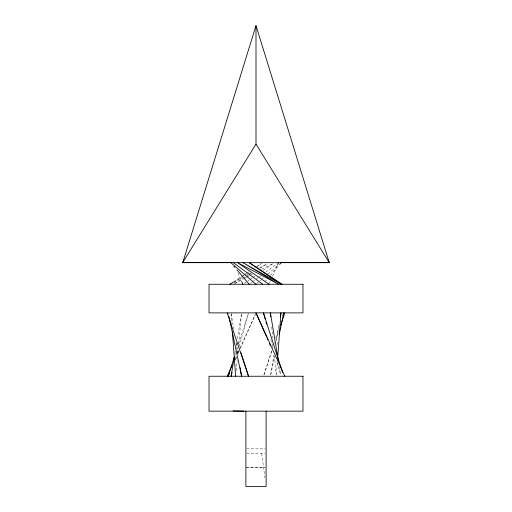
<?xml version="1.0" encoding="UTF-8"?>
<svg xmlns="http://www.w3.org/2000/svg" width="512" height="512" viewBox="0 0 512 512"><rect width="100%" height="100%" fill="white"/><g stroke="black" fill="none" stroke-linecap="round" stroke-linejoin="round"><path stroke-width="0.38" stroke-dasharray="2.56 1.92" d="M276.48 374.662L277.338 362.778M236.16 370.701L237.126 360.403M237.798 353.274L238.17 349.318M238.694 343.77L241.523 313.677M234.835 353.562L235.354 350.432M236.134 345.741L236.525 343.392M237.306 338.701L241.472 313.67M270.662 374.682L273.914 355.123M276.256 341.043L278.989 324.621M270.733 374.682L274.541 356.691M277.024 344.954L277.69 341.824M235.482 360.211L236.326 357.158M237.382 353.344L238.432 349.523M239.277 346.47L248.333 313.651M234.97 355.123L235.456 353.613M236.909 349.088L237.395 347.584M238.605 343.808L248.301 313.638M263.936 374.733L271.936 349.843M272.179 349.088L273.395 345.318M273.638 344.563L274.362 342.304M275.821 337.779L278.97 327.968M263.962 374.733L272.096 350.598M275.904 339.283L278.445 331.744M235.539 359.494L236.493 357.312M238.093 353.67L239.053 351.482M240.333 348.57L255.36 314.342L240.109 347.84M269.37 283.546L270.323 281.389M272.55 276.346L277.331 265.549M235.475 358.035L236.141 356.582M237.792 352.941L238.784 350.752M264.806 281.869L266.854 279.469M270.445 275.264L278.65 265.664M256.602 283.75L260.8 280.154M261.402 279.635L263.802 277.581M268.006 273.984L277.606 265.754M250.522 283.328L251.795 282.387M252.435 281.92L258.182 277.69M258.816 277.222L260.73 275.814M265.837 272.058L277.325 263.603M244.262 283.366L249.517 279.77M250.17 279.315L252.141 277.965M252.794 277.517L255.424 275.718M263.296 270.317L273.139 263.565M233.402 282.502L241.229 277.216M241.882 276.774L243.84 275.45M244.486 275.008L246.445 273.69M256.23 267.072L261.453 263.546L256.186 266.989M233.843 281.677L241.069 276.922M241.728 276.493L243.699 275.194M244.358 274.765L246.33 273.466M246.982 273.037L248.954 271.738M234.746 283.45L242.816 278.56M243.488 278.15L245.504 276.928M246.176 276.525L248.198 275.302M248.87 274.893L251.558 273.261M260.307 267.968L267.706 263.482M233.574 282.694L242.618 277.587M246.79 275.232L248.179 274.451M248.877 274.054L250.963 272.877M259.309 268.166L266.963 263.846M234.816 283.52L243.309 279.053M244.013 278.682L246.138 277.562M246.848 277.19L249.677 275.699M250.387 275.328L252.512 274.214M261.715 269.37L272.333 263.782M246.669 448.845L265.331 448.845M246.669 453.485L265.331 453.485M246.662 467.52L264.838 467.52M245.888 467.59L265.331 467.59M237.856 272.749L241.357 280.666M228.422 313.638L228.909 315.149M270.829 339.603L272.934 347.238M276.941 361.741L280.518 374.714M279.379 366.854L280.678 374.682M231.187 313.67L233.792 329.312M236.006 342.611L238.214 355.904M261.69 453.485L264.954 477.779M271.744 327.142L272.787 338.227M274.426 355.654L276.218 374.662M231.117 313.677L231.859 323.974"/><path stroke-width="0.77" d="M277.734 357.235L280.941 312.883L280.288 316.794M234.31 356.691L231.059 376.243L232.115 372.429M279.347 334.003L283.821 312.883L282.848 315.904M256 25.6L182.739 262.669L329.261 262.669L256 25.6L256 144.134L182.739 262.477M234.483 356.634L228.179 376.243L229.779 372.602M280.736 324.954L284.8 312.883M277.645 264.826L278.605 262.669M227.2 376.243L232.166 365.318M230.541 262.598L182.803 262.477L183.642 261.114M279.674 264.467L281.21 262.669M229.901 284.269L233.184 282.106M281.459 262.598L329.197 262.477L328.358 261.114M182.803 262.477L230.003 262.477M281.997 262.477L329.197 262.477M233.171 410.867L243.84 411.162M282.099 284.269L249.248 262.669L281.21 284.269L242.95 262.669L278.605 284.269L237.542 262.669L269.05 284.269M233.395 262.669L262.752 284.269M230.79 262.669L256 284.269M233.869 266.266L234.893 267.469M236.941 269.869L249.248 284.269M256 144.134L329.261 262.669M284.8 376.243L256 312.883L266.234 336.192M241.677 281.389L242.95 284.269M266.874 337.645L267.834 339.834M269.427 343.475L270.387 345.658M227.2 312.883L248.544 376.243L241.03 352.864M282.605 372.474L263.456 312.883L265.139 318.995M265.984 322.048L266.611 324.333M229.011 316.794L241.6 376.243L240.691 370.771M278.336 360.602L270.4 312.883L270.771 316.845M240.166 367.642L240.429 369.203M232.435 331.891L235.635 376.243M266.112 411.162L266.112 486.4L245.888 486.4L245.888 411.162M302.976 284.269L209.024 284.269L209.024 312.883L302.976 312.883L302.976 284.269M302.976 376.243L209.024 376.243L209.024 411.162L302.976 411.162L302.976 376.243"/></g></svg>
